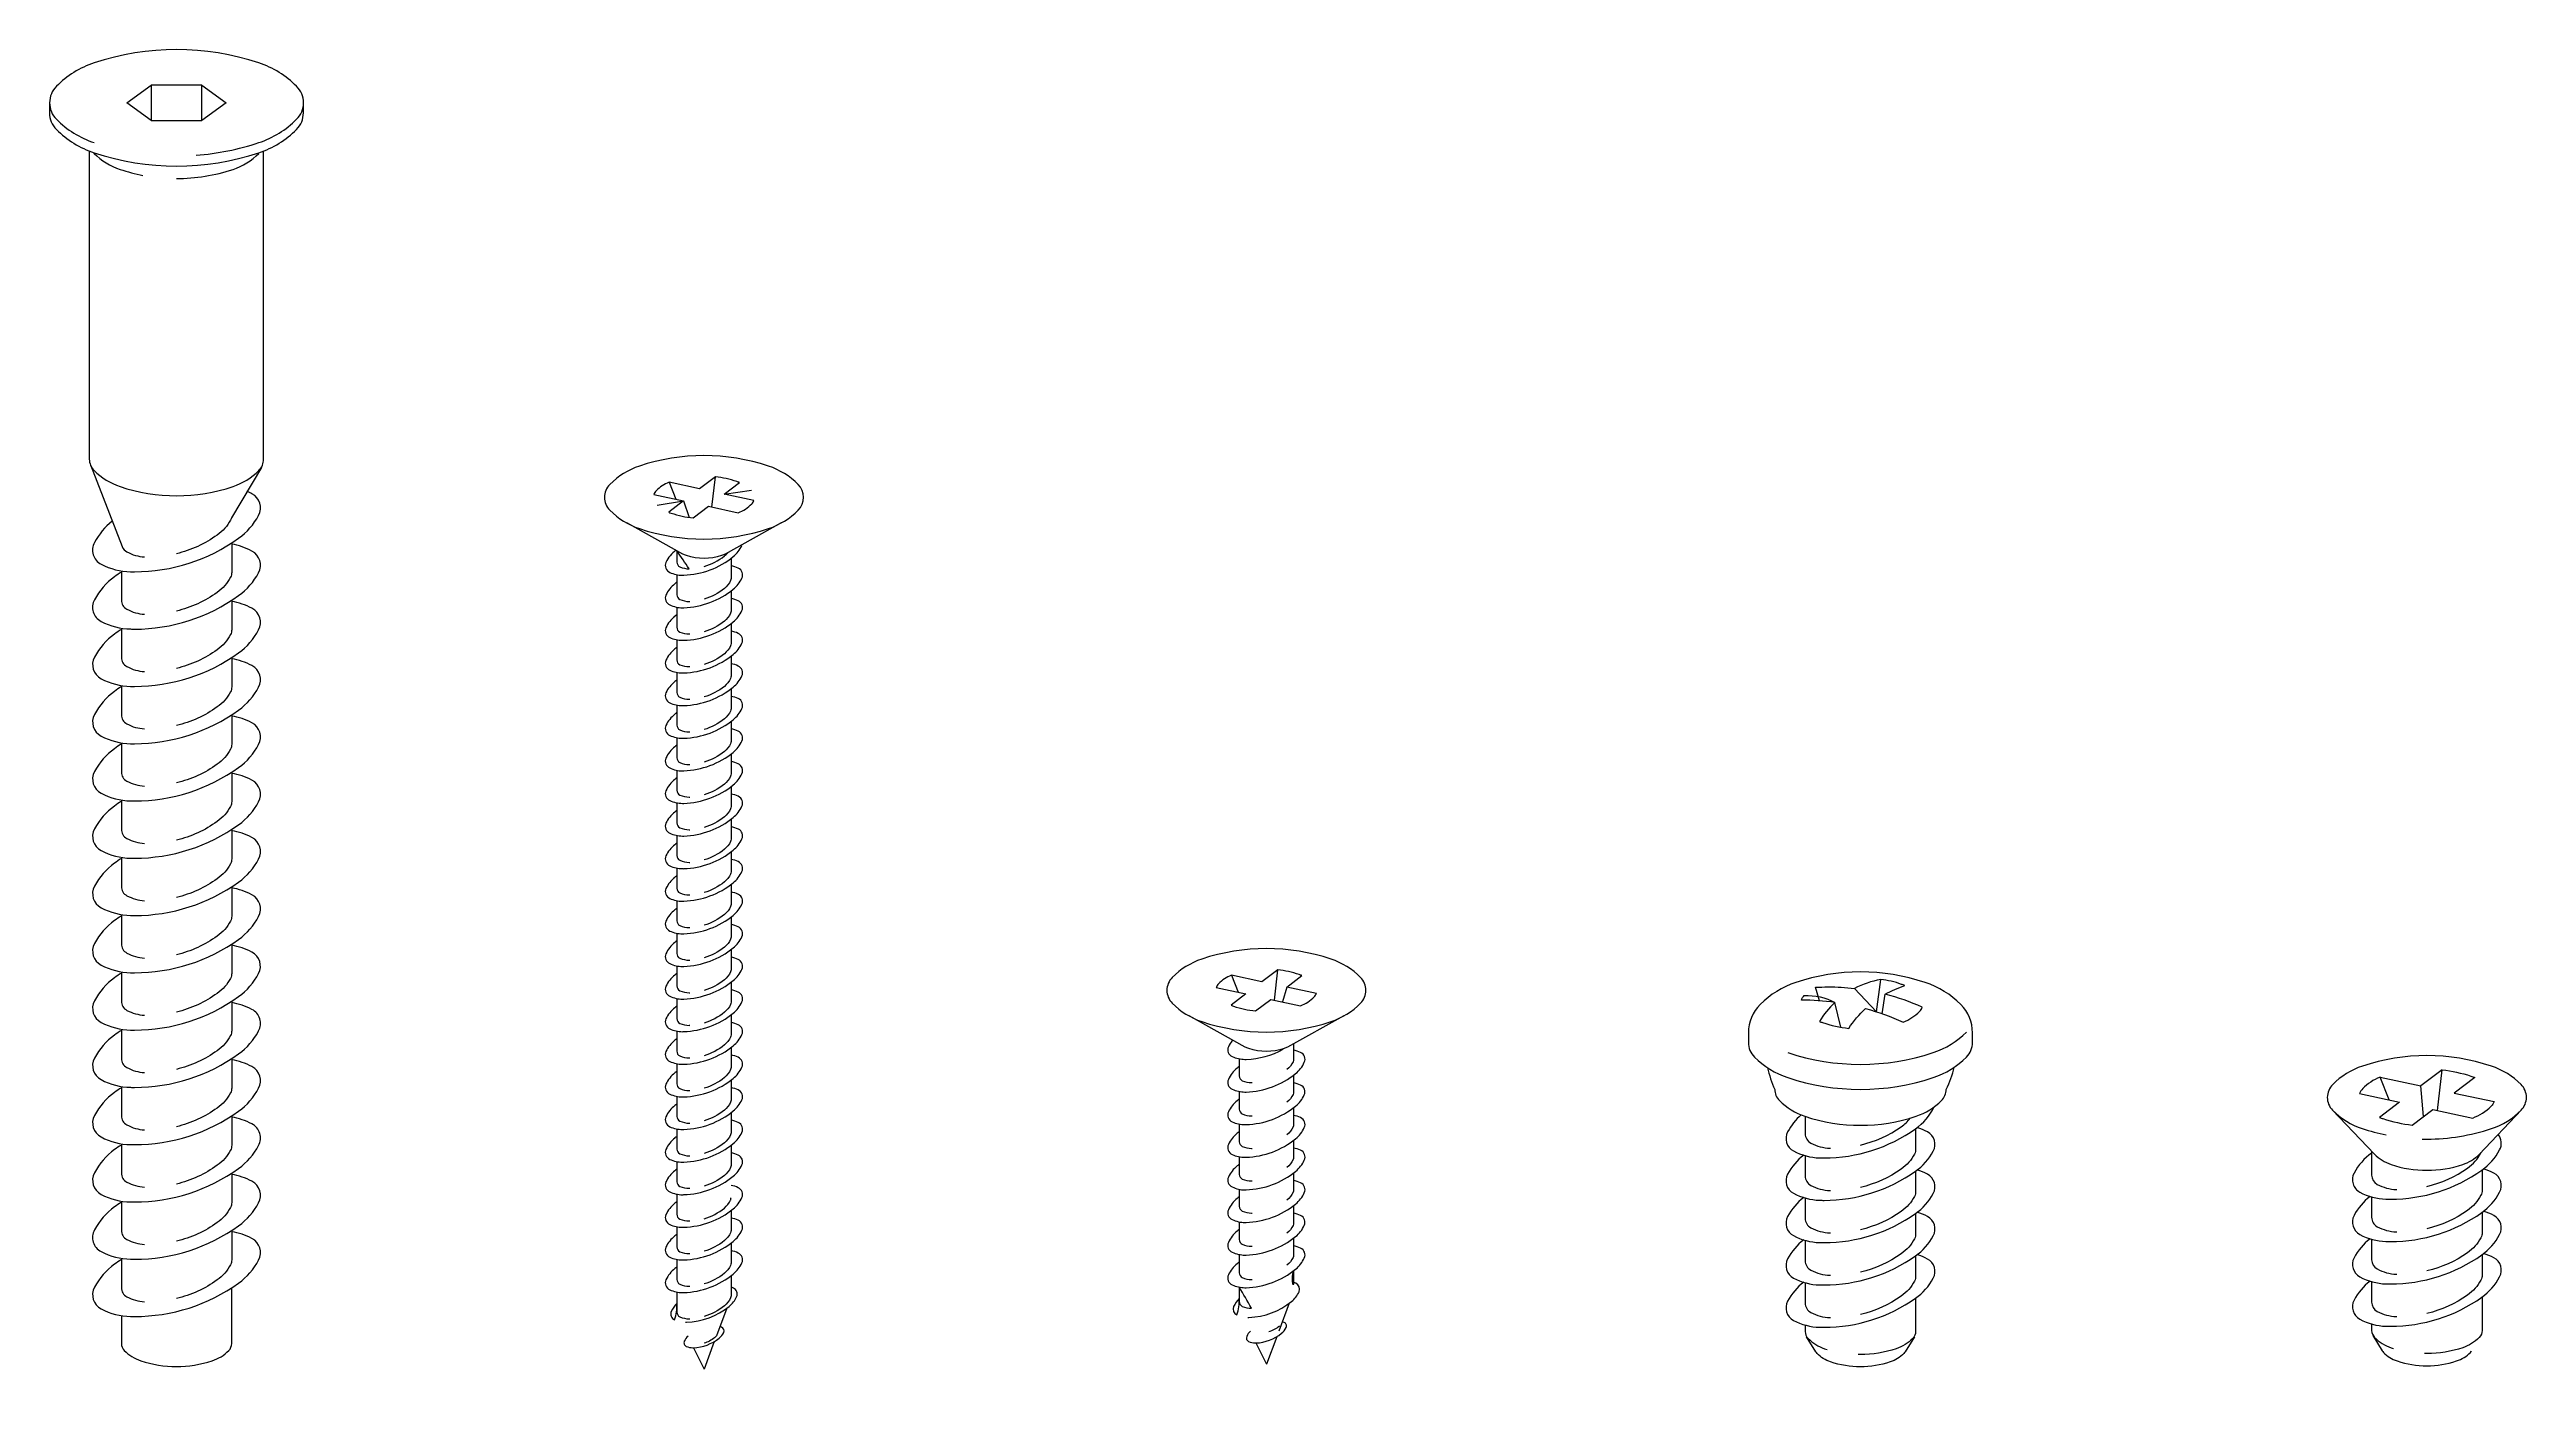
# Model space of a CAD drawing. Header units: metres. Extents: x -30.9 to 24.7, y -10.3 to 6.8.
# Drawn here: x -11.204 to -9.519, y 5.692 to 6.602 of the extents above; entities that cross this region are included whole.
import ezdxf

# ---------------------------------------------------------------- set-up
doc = ezdxf.new("R2010")
doc.units = ezdxf.units.M
doc.header["$MEASUREMENT"] = 0
doc.layers.add('PDF_Working_Num_Penna__7_Num_Penna__7', color=7, linetype='Continuous', lineweight=18)
doc.styles.add('GENERATED_STYLE_1', font='')
doc.styles.get('GENERATED_STYLE_1').set_extended_font_data('Arial')

msp = doc.modelspace()

# ---------------------------------------------------------------- linework, layer by layer
at = {"layer": 'PDF_Working_Num_Penna__7_Num_Penna__7', "color": 7, "linetype": 'Continuous', "lineweight": 18, "flags": 128}
for points in [[(-11.1044, 6.5304, 0.061705), (-11.0617, 6.539, 0.116411), (-11.036, 6.5549, 0.414838), (-11.036, 6.5773, 0.116664), (-11.0617, 6.5932, 0.162303), (-11.1738, 6.5932, 0.11646), (-11.1995, 6.5773, 0.414838), (-11.1995, 6.5549, 0.11646), (-11.1738, 6.539)], [(-11.2042, 6.5661), (-11.2042, 6.5592, 0.198916), (-11.1995, 6.548, 0.116358), (-11.1738, 6.5321, 0.162275), (-11.0617, 6.5321, 0.116309), (-11.036, 6.548, 0.198774), (-11.0314, 6.5592), (-11.0314, 6.5661)], [(-11.1771, 6.5333), (-11.1771, 6.3237, 0.199302), (-11.1739, 6.316, 0.115796), (-11.1562, 6.3051, 0.162126), (-11.0793, 6.3051, 0.116137), (-11.0617, 6.316, 0.199508), (-11.0585, 6.3237), (-11.0585, 6.5333)], [(-11.1739, 6.5317, 0.115796), (-11.1562, 6.5208, 0.032955), (-11.1406, 6.5167)], [(-11.1178, 6.5146, 0.08053), (-11.0793, 6.5208, 0.115936), (-11.0617, 6.5317)], [(-11.1763, 6.3198), (-11.1548, 6.2643, 0.180715), (-11.1515, 6.2606, 0.10705), (-11.1395, 6.2572)], [(-11.06, 6.3181), (-11.0804, 6.2839, -0.058194), (-11.081, 6.2823, -0.116353), (-11.09, 6.2721, -0.096213), (-11.1178, 6.2594)], [(-10.7826, 6.308, 0.101711), (-10.7914, 6.3022, 0.121535), (-10.7929, 6.2996), (-10.7727, 6.2953), (-10.7689, 6.2841)], [(-10.745, 6.2999), (-10.7346, 6.3078, 0.020578), (-10.7365, 6.3085, 0.053815), (-10.7511, 6.3117), (-10.7619, 6.3036), (-10.7826, 6.308), (-10.778, 6.2964)], [(-11.1615, 6.2815, 0.10629), (-11.1736, 6.267, 0.414579), (-11.1691, 6.2523, 0.115953), (-11.149, 6.2471, 0.005101), (-11.1464, 6.2471, 0.15665), (-11.0755, 6.2699, 0.11614), (-11.0619, 6.2855, 0.41394), (-11.0664, 6.3002, 0.019), (-11.0698, 6.3018)], [(-10.7906, 6.2925), (-10.7727, 6.2953), (-10.7828, 6.2876, 0.015921), (-10.7811, 6.287, 0.054377), (-10.7662, 6.2837), (-10.7558, 6.2917), (-10.7356, 6.2873, 0.106952), (-10.7263, 6.2933, 0.109759), (-10.7248, 6.2956), (-10.745, 6.2999), (-10.7266, 6.3026)], [(-10.7062, 6.2803), (-10.7445, 6.2591, -0.046032), (-10.7468, 6.2581, -0.163314), (-10.7708, 6.2581, -0.045439), (-10.7732, 6.2591), (-10.8114, 6.2803)], [(-11.1553, 6.2469, 0.012234), (-11.16, 6.2437, 0.116306), (-11.1736, 6.2281, 0.414261), (-11.1691, 6.2134, 0.115953), (-11.149, 6.2082, 0.006794), (-11.1464, 6.2081, 0.15665), (-11.0755, 6.2309, 0.11614), (-11.0619, 6.2465, 0.414173), (-11.0664, 6.2612, 0.081297), (-11.0802, 6.2659)], [(-11.0802, 6.2667), (-11.0802, 6.2467, -0.120887), (-11.081, 6.2434, -0.115959), (-11.09, 6.2331, -0.096213), (-11.1178, 6.2204)], [(-10.7779, 6.2617, 0.128682), (-10.7847, 6.2535, 0.415721), (-10.7821, 6.2467, 0.107886), (-10.7734, 6.2448, 0.012192), (-10.7726, 6.2448, 0.162358), (-10.7389, 6.2574, 0.117294), (-10.733, 6.265)], [(-10.7588, 6.2507, 0.099141), (-10.7449, 6.2579, 0.052989), (-10.7427, 6.2601)], [(-10.7404, 6.2563), (-10.7404, 6.2426, -0.107718), (-10.7407, 6.2411, -0.11619), (-10.7449, 6.2358, -0.099124), (-10.7588, 6.2285)], [(-11.1553, 6.2477), (-11.1553, 6.2279, 0.278909), (-11.1515, 6.2216, 0.107397), (-11.1395, 6.2182)], [(-10.7773, 6.2401, -0.001937), (-10.7787, 6.2389, 0.116349), (-10.7847, 6.2313, 0.416006), (-10.7821, 6.2246, 0.107398), (-10.7734, 6.2226)], [(-10.7773, 6.2452), (-10.7773, 6.2315, 0.292758), (-10.7752, 6.2283, 0.107294), (-10.769, 6.2269)], [(-10.7726, 6.2227, 0.162232), (-10.7389, 6.2352, 0.116555), (-10.733, 6.2428, 0.412935), (-10.7355, 6.2496, 0.063775), (-10.7404, 6.2511)], [(-11.1553, 6.2079, 0.010944), (-11.16, 6.2047, 0.116306), (-11.1736, 6.1891, 0.414143), (-11.1691, 6.1744, 0.11618), (-11.149, 6.1692, 0.003401), (-11.1464, 6.1692, 0.156601), (-11.0755, 6.1919, 0.116257), (-11.0619, 6.2076, 0.414166), (-11.0664, 6.2223, 0.081297), (-11.0802, 6.2269)], [(-11.0802, 6.2277), (-11.0802, 6.2077, -0.1212), (-11.081, 6.2044, -0.116392), (-11.09, 6.1941, -0.096605), (-11.1178, 6.1814)], [(-10.7787, 6.2168, 0.116575), (-10.7847, 6.2091, 0.416329), (-10.7821, 6.2024, 0.107855), (-10.7734, 6.2005, 0.012192), (-10.7726, 6.2005, 0.162106), (-10.7389, 6.213, 0.117578), (-10.733, 6.2207, 0.41357), (-10.7355, 6.2274, 0.061245), (-10.7404, 6.229)], [(-10.7773, 6.223), (-10.7773, 6.2094, 0.293767), (-10.7752, 6.2061, 0.108664), (-10.769, 6.2048, 0.008925), (-10.7685, 6.2048)], [(-10.7404, 6.2341), (-10.7404, 6.2204, -0.104673), (-10.7407, 6.2189, -0.115945), (-10.7449, 6.2136, -0.098585), (-10.7588, 6.2063)], [(-11.1553, 6.2088), (-11.1553, 6.1889, 0.278161), (-11.1515, 6.1826, 0.10565), (-11.1395, 6.1792)], [(-10.7726, 6.1783, 0.162349), (-10.7389, 6.1909, 0.116726), (-10.733, 6.1985, 0.414377), (-10.7355, 6.2052, 0.062057), (-10.7404, 6.2068)], [(-10.7404, 6.2119), (-10.7404, 6.1983, -0.109179), (-10.7407, 6.1968, -0.11611), (-10.7449, 6.1914, -0.099394), (-10.7588, 6.1841)], [(-11.1553, 6.169, 0.013548), (-11.16, 6.1658, 0.116448), (-11.1736, 6.1501, 0.414006), (-11.1691, 6.1354, 0.116188), (-11.149, 6.1302, 0.00509), (-11.1464, 6.1302, 0.156494), (-11.0755, 6.153, 0.115831), (-11.0619, 6.1686, 0.414021), (-11.0664, 6.1833, 0.08042), (-11.0802, 6.1879)], [(-11.0802, 6.1887), (-11.0802, 6.1688, -0.1212), (-11.081, 6.1654, -0.116353), (-11.09, 6.1552, -0.096346), (-11.1178, 6.1425)], [(-10.7773, 6.1957, 0.00581), (-10.7787, 6.1946, 0.116973), (-10.7847, 6.1869, 0.416006), (-10.7821, 6.1802, 0.108343), (-10.7734, 6.1783)], [(-10.7773, 6.2008), (-10.7773, 6.1872, 0.294644), (-10.7752, 6.1839, 0.107947), (-10.769, 6.1826)], [(-10.7404, 6.1897), (-10.7404, 6.1761, -0.108344), (-10.7407, 6.1746, -0.116514), (-10.7449, 6.1692, -0.099629), (-10.7588, 6.162)], [(-11.1553, 6.1698), (-11.1553, 6.15, 0.277776), (-11.1515, 6.1436, 0.10601), (-11.1395, 6.1403)], [(-10.7773, 6.1735, 0.003873), (-10.7787, 6.1724, 0.116405), (-10.7847, 6.1648, 0.416051), (-10.7821, 6.158, 0.107398), (-10.7734, 6.1561)], [(-10.7773, 6.1787), (-10.7773, 6.165, 0.293386), (-10.7752, 6.1618, 0.10799), (-10.769, 6.1604), (-10.7685, 6.1604)], [(-10.7726, 6.1561, 0.162106), (-10.7389, 6.1687, 0.11701), (-10.733, 6.1763, 0.412197), (-10.7355, 6.183, 0.061336), (-10.7404, 6.1846)], [(-10.7773, 6.1565), (-10.7773, 6.1428, 0.293386), (-10.7752, 6.1396, 0.108011), (-10.769, 6.1382)], [(-10.7726, 6.1339, 0.162475), (-10.7389, 6.1465, 0.117351), (-10.733, 6.1541, 0.413533), (-10.7355, 6.1609, 0.06041), (-10.7404, 6.1624)], [(-10.7404, 6.1676), (-10.7404, 6.1539, -0.109179), (-10.7407, 6.1524, -0.11611), (-10.7449, 6.1471, -0.09909), (-10.7588, 6.1398)], [(-11.1553, 6.13, 0.011584), (-11.16, 6.1268, 0.116332), (-11.1736, 6.1112, 0.413738), (-11.1691, 6.0965, 0.116188), (-11.149, 6.0913, 0.003397), (-11.1464, 6.0913, 0.156654), (-11.0755, 6.114, 0.116308), (-11.0619, 6.1296, 0.413929), (-11.0664, 6.1444, 0.081005), (-11.0802, 6.149)], [(-11.0802, 6.1498), (-11.0802, 6.1298, -0.121308), (-11.081, 6.1265, -0.116608), (-11.09, 6.1162, -0.096338), (-11.1178, 6.1035)], [(-10.7773, 6.1514, 0.001937), (-10.7787, 6.1502, 0.116689), (-10.7847, 6.1426, 0.415165), (-10.7821, 6.1358, 0.107855), (-10.7734, 6.1339)], [(-10.7726, 6.1118, 0.162339), (-10.7389, 6.1243, 0.11701), (-10.733, 6.132, 0.414584), (-10.7355, 6.1387, 0.06208), (-10.7404, 6.1403)], [(-10.7404, 6.1454), (-10.7404, 6.1317, -0.109179), (-10.7407, 6.1302, -0.117809), (-10.7449, 6.1249, -0.1001), (-10.7588, 6.1176)], [(-11.1553, 6.1308), (-11.1553, 6.111, 0.277969), (-11.1515, 6.1047, 0.10705), (-11.1395, 6.1013)], [(-10.7773, 6.1292, 0.011621), (-10.7787, 6.1281, 0.117257), (-10.7847, 6.1204, 0.415062), (-10.7821, 6.1137, 0.107855), (-10.7734, 6.1117)], [(-10.7773, 6.1343), (-10.7773, 6.1206, 0.294397), (-10.7752, 6.1174, 0.108598), (-10.769, 6.116)], [(-10.7404, 6.1232), (-10.7404, 6.1096, -0.107718), (-10.7407, 6.1081, -0.117081), (-10.7449, 6.1027, -0.099629), (-10.7588, 6.0954)], [(-11.1553, 6.0911, 0.012234), (-11.16, 6.0878, 0.116332), (-11.1736, 6.0722, 0.413936), (-11.1691, 6.0575, 0.116816), (-11.149, 6.0523, 0.005097), (-11.1464, 6.0523, 0.156654), (-11.0755, 6.0751, 0.116023), (-11.0619, 6.0907, 0.41367), (-11.0664, 6.1054, 0.080723), (-11.0802, 6.11)], [(-11.0802, 6.1108), (-11.0802, 6.0908, -0.120574), (-11.081, 6.0875, -0.116175), (-11.09, 6.0773, -0.096338), (-11.1178, 6.0645)], [(-10.7773, 6.107, 0.003889), (-10.7787, 6.1059, 0.11561), (-10.7847, 6.0982, 0.414484), (-10.7821, 6.0915, 0.10787), (-10.7734, 6.0896, 0.006096), (-10.7726, 6.0896, 0.162339), (-10.7389, 6.1021, 0.117408), (-10.733, 6.1098, 0.413209), (-10.7355, 6.1165, 0.059575), (-10.7404, 6.1181)], [(-10.7773, 6.1121), (-10.7773, 6.0985, 0.293006), (-10.7752, 6.0952, 0.10799), (-10.769, 6.0939), (-10.7685, 6.0939)], [(-11.1553, 6.0919), (-11.1553, 6.0721, 0.278909), (-11.1515, 6.0657, 0.105996), (-11.1395, 6.0624)], [(-10.7773, 6.0848, 0.007747), (-10.7787, 6.0837, 0.116746), (-10.7847, 6.0761, 0.414334), (-10.7821, 6.0693, 0.106939), (-10.7734, 6.0674, 0.012192), (-10.7726, 6.0674, 0.162708), (-10.7389, 6.08, 0.117124), (-10.733, 6.0876, 0.413519), (-10.7355, 6.0944, 0.06041), (-10.7404, 6.0959)], [(-10.7773, 6.09), (-10.7773, 6.0763, 0.290877), (-10.7752, 6.073, 0.107294), (-10.769, 6.0717)], [(-10.7404, 6.101), (-10.7404, 6.0874, -0.108759), (-10.7407, 6.0859, -0.117081), (-10.7449, 6.0805, -0.099882), (-10.7588, 6.0733)], [(-11.1553, 6.0521, 0.012883), (-11.16, 6.0489, 0.116616), (-11.1736, 6.0333, 0.413921), (-11.1691, 6.0186, 0.116607), (-11.149, 6.0134, 0.00679), (-11.1464, 6.0133, 0.156654), (-11.0755, 6.0361, 0.116282), (-11.0619, 6.0517, 0.414131), (-11.0664, 6.0664, 0.081015), (-11.0802, 6.071)], [(-11.0802, 6.0718), (-11.0802, 6.0519, -0.120574), (-11.081, 6.0485, -0.115921), (-11.09, 6.0383, -0.096613), (-11.1178, 6.0256)], [(-10.7773, 6.0626, 0.009684), (-10.7787, 6.0615, 0.116803), (-10.7847, 6.0539, 0.415066), (-10.7821, 6.0471, 0.107398), (-10.7734, 6.0452, 0.012192), (-10.7726, 6.0452, 0.162349), (-10.7389, 6.0578, 0.117294), (-10.733, 6.0654, 0.413909), (-10.7354, 6.0721, 0.061223), (-10.7404, 6.0737)], [(-10.7404, 6.0788), (-10.7404, 6.0652, -0.110029), (-10.7407, 6.0637, -0.117), (-10.7449, 6.0584, -0.100405), (-10.7588, 6.0511)], [(-11.1553, 6.0529), (-11.1553, 6.0331, 0.277776), (-11.1515, 6.0268, 0.106023), (-11.1395, 6.0234)], [(-10.7773, 6.0678), (-10.7773, 6.0541, 0.292379), (-10.7752, 6.0509, 0.107294), (-10.769, 6.0495)], [(-10.7726, 6.0231, 0.162367), (-10.7389, 6.0356, 0.116442), (-10.733, 6.0433, 0.414015), (-10.7355, 6.05, 0.061245), (-10.7404, 6.0515)], [(-10.7404, 6.0567), (-10.7404, 6.043, -0.107718), (-10.7407, 6.0415, -0.11611), (-10.7449, 6.0362, -0.099411), (-10.7588, 6.0289)], [(-10.7773, 6.0405, 0.00581), (-10.7787, 6.0393, 0.116178), (-10.7847, 6.0317, 0.415641), (-10.7821, 6.025, 0.106894), (-10.7734, 6.023)], [(-10.7773, 6.0456), (-10.7773, 6.0319, 0.293518), (-10.7752, 6.0287, 0.107273), (-10.769, 6.0273), (-10.7685, 6.0273)], [(-10.7404, 6.0345), (-10.7404, 6.0208, -0.108139), (-10.7407, 6.0194, -0.117568), (-10.7449, 6.014, -0.1001), (-10.7588, 6.0067)], [(-11.1553, 6.0131, 0.010939), (-11.16, 6.0099, 0.116164), (-11.1736, 5.9943, 0.413548), (-11.1691, 5.9796, 0.116196), (-11.149, 5.9744, 0.005101), (-11.1464, 5.9744, 0.156704), (-11.0755, 5.9971, 0.116475), (-11.0619, 6.0127, 0.413889), (-11.0664, 6.0275, 0.081015), (-11.0802, 6.0321)], [(-11.0802, 6.0329), (-11.0802, 6.0129, -0.121621), (-11.081, 6.0096, -0.116099), (-11.09, 5.9993, -0.096228), (-11.1178, 5.9866)], [(-10.7773, 6.0183, 0.007841), (-10.7787, 6.0172, 0.116632), (-10.7847, 6.0095, 0.415936), (-10.7821, 6.0028, 0.10787), (-10.7734, 6.0009, 0.012192), (-10.7726, 6.0009, 0.162484), (-10.7389, 6.0134, 0.116613), (-10.733, 6.0211, 0.415209), (-10.7354, 6.0277, 0.062057), (-10.7404, 6.0294)], [(-10.7773, 6.0234), (-10.7773, 6.0098, 0.292626), (-10.7752, 6.0065, 0.107969), (-10.769, 6.0052), (-10.7685, 6.0052)], [(-11.1553, 6.0139), (-11.1553, 5.9941, 0.278909), (-11.1515, 5.9878, 0.106689), (-11.1395, 5.9844)], [(-10.7773, 6.0012), (-10.7773, 5.9876, 0.295659), (-10.7752, 5.9843, 0.107294), (-10.769, 5.983), (-10.7685, 5.983)], [(-10.7726, 5.9787, 0.162251), (-10.7389, 5.9913, 0.116442), (-10.733, 5.9989, 0.412807), (-10.7355, 6.0056, 0.060388), (-10.7404, 6.0072)], [(-10.7404, 6.0123), (-10.7404, 5.9987, -0.108972), (-10.7407, 5.9972, -0.117404), (-10.7449, 5.9918, -0.099865), (-10.7588, 5.9846)], [(-11.1553, 5.9742, 0.010293), (-11.16, 5.971, 0.115997), (-11.1736, 5.9553, 0.413324), (-11.1691, 5.9406, 0.116196), (-11.149, 5.9354, 0.005101), (-11.1464, 5.9354, 0.1567), (-11.0755, 5.9582, 0.116643), (-11.0619, 5.9738, 0.414111), (-11.0665, 5.9885, 0.0816), (-11.0802, 5.9931)], [(-11.0802, 5.9939), (-11.0802, 5.974, -0.121308), (-11.081, 5.9706, -0.116137), (-11.09, 5.9604, -0.096213), (-11.1178, 5.9476)], [(-10.7773, 5.9961, 0.005834), (-10.7787, 5.995, 0.116746), (-10.7847, 5.9873, 0.414889), (-10.7821, 5.9806, 0.107382), (-10.7734, 5.9787)], [(-10.7726, 5.9565, 0.162358), (-10.7389, 5.9691, 0.116896), (-10.733, 5.9767, 0.414204), (-10.7355, 5.9834, 0.06208), (-10.7404, 5.985)], [(-10.7404, 5.9901), (-10.7404, 5.9765, -0.106689), (-10.7407, 5.975, -0.115302), (-10.7449, 5.9696, -0.099176), (-10.7588, 5.9624)], [(-11.1553, 5.975), (-11.1553, 5.9552, 0.277655), (-11.1515, 5.9488, 0.106703), (-11.1395, 5.9455)], [(-10.7773, 5.9739, 0.005857), (-10.7787, 5.9728, 0.116689), (-10.7847, 5.9652, 0.414097), (-10.7821, 5.9584, 0.107367), (-10.7734, 5.9565)], [(-10.7773, 5.9791), (-10.7773, 5.9654, 0.295904), (-10.7752, 5.9622, 0.107969), (-10.769, 5.9608, 0.008925), (-10.7685, 5.9608)], [(-10.7404, 5.968), (-10.7404, 5.9543, -0.107501), (-10.7407, 5.9528, -0.116595), (-10.7449, 5.9475, -0.099612), (-10.7588, 5.9402)], [(-10.3999, 5.9727, 0.10162), (-10.4087, 5.9669, 0.120974), (-10.4102, 5.9643), (-10.39, 5.96), (-10.4001, 5.9523, 0.0198), (-10.3984, 5.9517, 0.054306), (-10.3835, 5.9484), (-10.3731, 5.9563), (-10.3529, 5.952, 0.106795), (-10.3436, 5.958, 0.107878), (-10.3421, 5.9603), (-10.3623, 5.9646), (-10.3652, 5.9546)], [(-10.3623, 5.9646), (-10.3519, 5.9725, 0.020494), (-10.3538, 5.9732, 0.053845), (-10.3684, 5.9764), (-10.3792, 5.9683), (-10.3999, 5.9727), (-10.3953, 5.9611)], [(-9.957, 5.9465), (-9.955, 5.9598, -0.049967), (-9.9417, 5.9657, 0.020017), (-9.944, 5.9665, 0.065942), (-9.9581, 5.9698)], [(-11.1553, 5.9352, 0.012897), (-11.16, 5.932, 0.116139), (-11.1736, 5.9164, 0.413552), (-11.1691, 5.9017, 0.116624), (-11.149, 5.8965, 0.005097), (-11.1464, 5.8964, 0.156822), (-11.0755, 5.9192, 0.116333), (-11.0619, 5.9348, 0.414381), (-11.0664, 5.9495, 0.081005), (-11.0802, 5.9541)], [(-11.0802, 5.955), (-11.0802, 5.935, -0.120574), (-11.081, 5.9317, -0.115882), (-11.09, 5.9214, -0.096338), (-11.1178, 5.9087)], [(-10.7773, 5.9517, 0.005881), (-10.7787, 5.9506, 0.116349), (-10.7847, 5.943, 0.41678), (-10.7821, 5.9363, 0.108343), (-10.7734, 5.9343)], [(-10.7773, 5.9569), (-10.7773, 5.9432, 0.294015), (-10.7752, 5.94, 0.107969), (-10.769, 5.9386)], [(-10.7726, 5.9344, 0.162134), (-10.7389, 5.9469, 0.117123), (-10.733, 5.9546, 0.415268), (-10.7355, 5.9612, 0.062033), (-10.7404, 5.9628)], [(-9.9997, 5.9553), (-10.0024, 5.9645, -0.014204), (-9.9939, 5.9648, -0.028864), (-9.9759, 5.9637)], [(-9.9853, 5.9374), (-9.9892, 5.9542, 0.067671), (-9.9998, 5.9413, 0.019059), (-9.9977, 5.9405, 0.054083), (-9.9798, 5.9366, -0.06111), (-9.9684, 5.95, -0.040069), (-9.9428, 5.9409, 0.106514), (-9.9316, 5.9481, 0.106742), (-9.9298, 5.9509, 0.043253), (-9.955, 5.9598)], [(-11.1553, 5.936), (-11.1553, 5.9162, 0.277897), (-11.1515, 5.9099, 0.10673), (-11.1395, 5.9065)], [(-10.7787, 5.9285, 0.116405), (-10.7847, 5.9208, 0.414912), (-10.7821, 5.9141, 0.107382), (-10.7734, 5.9122, 0.012192), (-10.7726, 5.9122, 0.162124), (-10.7389, 5.9247, 0.11718), (-10.733, 5.9324, 0.413412), (-10.7355, 5.939, 0.06041), (-10.7404, 5.9407)], [(-10.7773, 5.9347), (-10.7773, 5.9211, 0.295273), (-10.7752, 5.9178, 0.107252), (-10.769, 5.9165)], [(-10.7404, 5.9458), (-10.7404, 5.9321, -0.108972), (-10.7407, 5.9307, -0.117322), (-10.7449, 5.9253, -0.099377), (-10.7588, 5.918)], [(-10.3235, 5.945), (-10.3618, 5.9238, -0.046009), (-10.3641, 5.9228, -0.162054), (-10.3881, 5.9228, -0.049097), (-10.3905, 5.9238), (-10.4287, 5.945)], [(-10.0213, 5.9201, 0.162127), (-9.9224, 5.9201, 0.116683), (-9.8997, 5.9341)], [(-10.7787, 5.9063, 0.116859), (-10.7847, 5.8986, 0.415567), (-10.7821, 5.8919, 0.10787), (-10.7734, 5.89, 0.006097), (-10.7726, 5.89, 0.162124), (-10.7389, 5.9025, 0.11633), (-10.733, 5.9102, 0.414124), (-10.7355, 5.9169, 0.059575), (-10.7404, 5.9185)], [(-10.7404, 5.9236), (-10.7404, 5.91, -0.108761), (-10.7407, 5.9085, -0.116918), (-10.7449, 5.9031, -0.0999), (-10.7588, 5.8958)], [(-10.3994, 5.9283, 0.058666), (-10.402, 5.9241, 0.41394), (-10.3994, 5.9174, 0.107343), (-10.3907, 5.9155, 0.012192), (-10.3899, 5.9155, 0.116964), (-10.3646, 5.9224)], [(-10.3946, 5.9107, 0.006931), (-10.396, 5.9096, 0.11768), (-10.402, 5.9019, 0.414238), (-10.3994, 5.8952, 0.107313), (-10.3907, 5.8933, -0.00005), (-10.3899, 5.8933, 0.162197), (-10.3562, 5.9058, 0.116771), (-10.3503, 5.9135, 0.414731), (-10.3528, 5.9202, 0.061623), (-10.3577, 5.9218)], [(-10.3577, 5.9259), (-10.3577, 5.9154, -0.105677), (-10.358, 5.9139, -0.116532), (-10.3622, 5.9085)], [(-9.5897, 5.8613, 0.004121), (-9.5864, 5.8613, 0.080353), (-9.5425, 5.8684, 0.116402), (-9.5223, 5.8809, 0.414395), (-9.5223, 5.8984, 0.115981), (-9.5425, 5.9109, 0.162347), (-9.6303, 5.9109, 0.11608), (-9.6505, 5.8984, 0.414395), (-9.6506, 5.8809, 0.116303), (-9.6304, 5.8684, 0.030283), (-9.6141, 5.8641)], [(-11.1553, 5.8962, 0.013556), (-11.16, 5.893, 0.116306), (-11.1736, 5.8774, 0.413697), (-11.1691, 5.8627, 0.11618), (-11.149, 5.8575, 0.003401), (-11.1464, 5.8575, 0.156761), (-11.0755, 5.8802, 0.116475), (-11.0619, 5.8959, 0.414155), (-11.0664, 5.9106, 0.080994), (-11.0802, 5.9152)], [(-11.0802, 5.916), (-11.0802, 5.896, -0.120371), (-11.081, 5.8927, -0.116137), (-11.09, 5.8824, -0.096087), (-11.1178, 5.8697)], [(-10.7773, 5.9125), (-10.7773, 5.8989, 0.294015), (-10.7752, 5.8956, 0.108686), (-10.769, 5.8943), (-10.7685, 5.8943)], [(-10.7404, 5.9014), (-10.7404, 5.8878, -0.109179), (-10.7407, 5.8863, -0.116595), (-10.7449, 5.8809, -0.099377), (-10.7588, 5.8737)], [(-10.3946, 5.8885, 0.006919), (-10.396, 5.8874, 0.117224), (-10.402, 5.8798, 0.413984), (-10.3994, 5.873, 0.1078), (-10.3907, 5.8711, -0.00005), (-10.3899, 5.8711, 0.16209), (-10.3562, 5.8837, 0.116543), (-10.3503, 5.8913, 0.414238), (-10.3528, 5.898, 0.061579), (-10.3577, 5.8996)], [(-10.3946, 5.9158), (-10.3946, 5.9043, 0.295275), (-10.3925, 5.901, 0.107717), (-10.3863, 5.8997, 0.008927), (-10.3858, 5.8997)], [(-10.3577, 5.9047), (-10.3577, 5.8932, -0.106715), (-10.358, 5.8917, -0.115318), (-10.3622, 5.8863)], [(-10.0351, 5.9098, 0.04457), (-10.0302, 5.8951, 0.199302), (-10.027, 5.8875, 0.116482), (-10.0097, 5.8768, 0.162185), (-9.934, 5.8768, 0.116224), (-9.9167, 5.8875, 0.199037), (-9.9135, 5.8951, 0.058631), (-9.908, 5.9102)], [(-9.6122, 5.8879), (-9.6183, 5.9034, 0.102166), (-9.6301, 5.8956, 0.120365), (-9.6322, 5.8922), (-9.6051, 5.8863), (-9.6186, 5.876, 0.015388), (-9.6164, 5.8752, 0.054124), (-9.5964, 5.8708), (-9.5824, 5.8815), (-9.5552, 5.8756, 0.107078), (-9.5427, 5.8837)], [(-9.5792, 5.8808), (-9.5761, 5.9084, -0.053352), (-9.5565, 5.9041, -0.019577), (-9.5539, 5.9032), (-9.5678, 5.8926), (-9.5407, 5.8868, -0.11133), (-9.5427, 5.8837)], [(-11.1553, 5.897), (-11.1553, 5.8772, 0.278017), (-11.1515, 5.8709, 0.106037), (-11.1395, 5.8675)], [(-10.7787, 5.8841, 0.116349), (-10.7847, 5.8765, 0.415768), (-10.7821, 5.8697, 0.107886), (-10.7734, 5.8678, 0.012192), (-10.7726, 5.8678, 0.162358), (-10.7389, 5.8804, 0.117578), (-10.733, 5.888, 0.414978), (-10.7355, 5.8947, 0.062033), (-10.7404, 5.8963)], [(-10.7773, 5.8903), (-10.7773, 5.8767, 0.293386), (-10.7752, 5.8735, 0.10799), (-10.769, 5.8721)], [(-10.3946, 5.8936), (-10.3946, 5.8817, 0.294261), (-10.3925, 5.8784, 0.108412), (-10.3863, 5.8771), (-10.3858, 5.8771)], [(-10.3577, 5.8825), (-10.3577, 5.871, -0.105273), (-10.358, 5.8695, -0.115881), (-10.3622, 5.8642)], [(-10.0122, 5.8777, 0.092322), (-10.0214, 5.8663, 0.413842), (-10.0175, 5.8532, 0.116402), (-9.9997, 5.8485, 0.007224), (-9.9966, 5.8485, 0.15488), (-9.9345, 5.8682, 0.124799), (-9.9217, 5.8832)], [(-11.1553, 5.8572, 0.012911), (-11.16, 5.8541, 0.116281), (-11.1736, 5.8384, 0.41419), (-11.1691, 5.8237, 0.116598), (-11.149, 5.8185, 0.005094), (-11.1464, 5.8185, 0.156658), (-11.0755, 5.8413, 0.116734), (-11.0619, 5.8569, 0.414425), (-11.0664, 5.8716, 0.081568), (-11.0802, 5.8762)], [(-11.0802, 5.877), (-11.0802, 5.8571, -0.121514), (-11.081, 5.8537, -0.115921), (-11.09, 5.8435, -0.096487), (-11.1178, 5.8307)], [(-10.7773, 5.8682), (-10.7773, 5.8545, 0.293386), (-10.7752, 5.8513, 0.107252), (-10.769, 5.8499)], [(-10.7726, 5.8456, 0.162232), (-10.7389, 5.8582, 0.116498), (-10.733, 5.8658, 0.412728), (-10.7355, 5.8726, 0.062939), (-10.7404, 5.8741)], [(-10.7404, 5.8793), (-10.7404, 5.8656, -0.107931), (-10.7407, 5.8641, -0.11619), (-10.7449, 5.8587, -0.099124), (-10.7588, 5.8515)], [(-10.3946, 5.8663, 0.012753), (-10.396, 5.8652, 0.117054), (-10.402, 5.8576, 0.413725), (-10.3994, 5.8508, 0.1078), (-10.3907, 5.8489, 0.006045), (-10.3899, 5.8489, 0.162333), (-10.3562, 5.8615, 0.116714), (-10.3503, 5.8691, 0.414001), (-10.3528, 5.8759, 0.060743), (-10.3577, 5.8774)], [(-10.3946, 5.8715), (-10.3946, 5.8595, 0.294016), (-10.3925, 5.8563, 0.107739), (-10.3863, 5.8549, 0.008927), (-10.3858, 5.8549)], [(-10.0105, 5.8503, 0.106844), (-10.0214, 5.8375, 0.413613), (-10.0175, 5.8244, 0.116166), (-9.9997, 5.8197, 0.005779), (-9.9966, 5.8196, 0.154872), (-9.9345, 5.8394, 0.117074), (-9.9223, 5.8531, 0.413865), (-9.9262, 5.8661, 0.048242), (-9.9332, 5.8691)], [(-10.0095, 5.8767), (-10.0095, 5.8649, 0.276122), (-10.0057, 5.8586, 0.116399), (-9.9925, 5.8551)], [(-9.9719, 5.8572, 0.095954), (-9.9441, 5.8697, 0.072023), (-9.938, 5.8755)], [(-9.9343, 5.8683), (-9.9343, 5.8545, -0.123962), (-9.9351, 5.8511, -0.116023), (-9.9441, 5.8409, -0.09582), (-9.9719, 5.8284)], [(-9.6508, 5.8811), (-9.6221, 5.851, 0.117013), (-9.6108, 5.844, 0.162498), (-9.562, 5.844, 0.116543), (-9.5508, 5.8509), (-9.5221, 5.8811)], [(-11.1553, 5.8581), (-11.1553, 5.8383, 0.278909), (-11.1515, 5.8319, 0.107743), (-11.1395, 5.8286)], [(-10.7787, 5.8619, 0.116973), (-10.7847, 5.8543, 0.415466), (-10.7821, 5.8475, 0.107398), (-10.7734, 5.8456)], [(-10.7726, 5.8235, 0.162106), (-10.7389, 5.836, 0.117578), (-10.733, 5.8437, 0.413823), (-10.7355, 5.8503, 0.060433), (-10.7404, 5.852)], [(-10.7404, 5.8571), (-10.7404, 5.8434, -0.10589), (-10.7407, 5.8419, -0.116676), (-10.7449, 5.8366, -0.098602), (-10.7588, 5.8293)], [(-10.3946, 5.8442, 0.004975), (-10.396, 5.843, 0.11643), (-10.402, 5.8354, 0.414511), (-10.3994, 5.8287, 0.107313), (-10.3907, 5.8267, 0.018222), (-10.3899, 5.8268, 0.16208), (-10.3562, 5.8393, 0.117338), (-10.3503, 5.847, 0.414793), (-10.3528, 5.8537, 0.063251), (-10.3577, 5.8552)], [(-10.3946, 5.8493), (-10.3946, 5.8373, 0.294645), (-10.3925, 5.8341, 0.107739), (-10.3863, 5.8328, 0.008927), (-10.3858, 5.8328)], [(-10.3577, 5.8604), (-10.3577, 5.8488, -0.106715), (-10.358, 5.8474, -0.116451), (-10.3622, 5.842)], [(-10.0095, 5.85), (-10.0095, 5.8361, 0.275809), (-10.0057, 5.8298, 0.116399), (-9.9925, 5.8263)], [(-9.624, 5.8518, 0.114969), (-9.636, 5.8382, 0.414509), (-9.632, 5.8252, 0.116465), (-9.6143, 5.8204, 0.004335), (-9.6112, 5.8204, 0.154819), (-9.549, 5.8401, 0.116561), (-9.5369, 5.8539, 0.301079), (-9.5379, 5.8645)], [(-9.624, 5.853), (-9.624, 5.8368, 0.276526), (-9.6203, 5.8305, 0.11575), (-9.6071, 5.827), (-9.6069, 5.827)], [(-9.5864, 5.8291, 0.095678), (-9.5587, 5.8416, 0.117252), (-9.5497, 5.8518, 0.026362), (-9.5494, 5.8524)], [(-11.1553, 5.8183, 0.013532), (-11.16, 5.8151, 0.116616), (-11.1736, 5.7995, 0.414373), (-11.1691, 5.7848, 0.116607), (-11.149, 5.7796, 0.006794), (-11.1464, 5.7795, 0.15665), (-11.0755, 5.8023, 0.116282), (-11.0619, 5.8179, 0.414052), (-11.0664, 5.8326, 0.0816), (-11.0802, 5.8372)], [(-11.0802, 5.8381), (-11.0802, 5.8181, -0.122351), (-11.081, 5.8148, -0.116315), (-11.09, 5.8045, -0.096213), (-11.1178, 5.7918)], [(-10.7773, 5.8409, 0.003889), (-10.7787, 5.8398, 0.116575), (-10.7847, 5.8321, 0.417118), (-10.7821, 5.8254, 0.107855), (-10.7734, 5.8234)], [(-10.7773, 5.846), (-10.7773, 5.8323, 0.293767), (-10.7752, 5.8291, 0.108664), (-10.769, 5.8278, 0.008925), (-10.7685, 5.8278)], [(-10.3946, 5.822, 0.004975), (-10.396, 5.8209, 0.11643), (-10.402, 5.8132, 0.414238), (-10.3994, 5.8065, 0.1078), (-10.3907, 5.8046, 0.012137), (-10.3899, 5.8046, 0.16244), (-10.3562, 5.8171, 0.116771), (-10.3503, 5.8248, 0.413984), (-10.3528, 5.8315, 0.062415), (-10.3577, 5.8331)], [(-10.3577, 5.8382), (-10.3577, 5.8267, -0.104205), (-10.358, 5.8252, -0.116127), (-10.3622, 5.8198)], [(-10.0105, 5.8215, 0.105867), (-10.0214, 5.8087, 0.413966), (-10.0175, 5.7956, 0.116392), (-9.9997, 5.7909, 0.007224), (-9.9966, 5.7909, 0.154754), (-9.9345, 5.8106, 0.116104), (-9.9223, 5.8243, 0.413788), (-9.9263, 5.8374, 0.047101), (-9.9332, 5.8403)], [(-9.9343, 5.8395), (-9.9343, 5.8257, -0.123334), (-9.9351, 5.8223, -0.116279), (-9.9441, 5.8121, -0.09582), (-9.9719, 5.7996)], [(-9.6251, 5.8222, 0.106352), (-9.636, 5.8094, 0.41385), (-9.632, 5.7964, 0.115983), (-9.6143, 5.7916, 0.004334), (-9.6112, 5.7916, 0.154749), (-9.549, 5.8113, 0.116941), (-9.5369, 5.8251, 0.413479), (-9.5409, 5.8382, 0.048935), (-9.5478, 5.841)], [(-9.5488, 5.8403), (-9.5488, 5.8264, -0.124627), (-9.5497, 5.8231, -0.116303), (-9.5587, 5.8128, -0.095812), (-9.5864, 5.8003)], [(-11.1553, 5.8191), (-11.1553, 5.7993, 0.279416), (-11.1515, 5.793, 0.10705), (-11.1395, 5.7896)], [(-10.7773, 5.8187, 0.00781), (-10.7787, 5.8176, 0.116405), (-10.7847, 5.8099, 0.415062), (-10.7821, 5.8032, 0.107855), (-10.7734, 5.8013)], [(-10.7773, 5.8238), (-10.7773, 5.8102, 0.294644), (-10.7752, 5.8069, 0.107969), (-10.769, 5.8056)], [(-10.7726, 5.8013, 0.162232), (-10.7389, 5.8138, 0.116726), (-10.733, 5.8215, 0.41357), (-10.7355, 5.8282, 0.062104), (-10.7404, 5.8298)], [(-10.7588, 5.8071, 0.099865), (-10.7449, 5.8144, 0.117081), (-10.7407, 5.8198)], [(-10.3946, 5.8271), (-10.3946, 5.8156, 0.293633), (-10.3925, 5.8123, 0.107022), (-10.3863, 5.811, 0.009027), (-10.3858, 5.811)], [(-10.3577, 5.816), (-10.3577, 5.8041, -0.105457), (-10.358, 5.8026, -0.116936), (-10.3622, 5.7972)], [(-10.0095, 5.8212), (-10.0095, 5.8073, 0.276002), (-10.0057, 5.801, 0.116055), (-9.9925, 5.7975), (-9.9923, 5.7975)], [(-9.624, 5.8219), (-9.624, 5.8081, 0.276453), (-9.6203, 5.8017, 0.115432), (-9.6071, 5.7982), (-9.6069, 5.7982)], [(-11.1553, 5.7793, 0.014182), (-11.16, 5.7761, 0.1169), (-11.1736, 5.7605, 0.414037), (-11.1691, 5.7458, 0.11618), (-11.149, 5.7406, 0.003397), (-11.1464, 5.7406, 0.156654), (-11.0755, 5.7633, 0.11645), (-11.0619, 5.779, 0.413935), (-11.0664, 5.7937, 0.081903), (-11.0802, 5.7983)], [(-11.0802, 5.7991), (-11.0802, 5.7791, -0.120777), (-11.081, 5.7758, -0.116099), (-11.09, 5.7655, -0.096079), (-11.1178, 5.7528)], [(-10.7773, 5.7965, 0.007747), (-10.7787, 5.7954, 0.116462), (-10.7847, 5.7878, 0.414632), (-10.7821, 5.781, 0.107398), (-10.7734, 5.7791, 0.018273), (-10.7726, 5.7791, 0.162484), (-10.7389, 5.7917, 0.116555), (-10.733, 5.7993, 0.41125), (-10.7355, 5.8061, 0.062173), (-10.7404, 5.8076)], [(-10.7773, 5.8016), (-10.7773, 5.788, 0.292131), (-10.7752, 5.7847, 0.107315), (-10.769, 5.7834)], [(-10.7404, 5.8127), (-10.7404, 5.7991, -0.111503), (-10.7407, 5.7976, -0.116918), (-10.7449, 5.7922, -0.099595), (-10.7588, 5.785)], [(-10.3946, 5.7998, 0.004975), (-10.396, 5.7987, 0.117054), (-10.402, 5.791, 0.414469), (-10.3994, 5.7843, 0.1078), (-10.3907, 5.7824)], [(-10.3946, 5.8049), (-10.3946, 5.793, 0.294261), (-10.3925, 5.7897, 0.107717), (-10.3863, 5.7884)], [(-10.3899, 5.7824, 0.162673), (-10.3562, 5.795, 0.116543), (-10.3503, 5.8026, 0.414238), (-10.3528, 5.8093, 0.061601), (-10.3577, 5.8109)], [(-10.0105, 5.7927, 0.10673), (-10.0214, 5.7799, 0.413971), (-10.0175, 5.7668, 0.116628), (-9.9997, 5.7621, 0.007224), (-9.9966, 5.7621, 0.15488), (-9.9345, 5.7818, 0.116779), (-9.9223, 5.7955, 0.413718), (-9.9262, 5.8086, 0.046023), (-9.9332, 5.8115)], [(-9.9343, 5.8107), (-9.9343, 5.7969, -0.123129), (-9.9351, 5.7935, -0.116279), (-9.9441, 5.7833, -0.096096), (-9.9719, 5.7708)], [(-9.6251, 5.7934, 0.106036), (-9.636, 5.7806, 0.41385), (-9.632, 5.7676, 0.116465), (-9.6143, 5.7628, 0.008668), (-9.6112, 5.7628, 0.154749), (-9.549, 5.7825, 0.116399), (-9.5369, 5.7963, 0.413716), (-9.5408, 5.8093, 0.046766), (-9.5478, 5.8122)], [(-9.5488, 5.8115), (-9.5488, 5.7976, -0.124637), (-9.5497, 5.7942, -0.116123), (-9.5587, 5.784, -0.095962), (-9.5864, 5.7716)], [(-10.7773, 5.7743, 0.001944), (-10.7787, 5.7732, 0.115894), (-10.7847, 5.7656, 0.414791), (-10.7821, 5.7588, 0.107855), (-10.7734, 5.7569, 0.018263), (-10.7726, 5.7569, 0.162942), (-10.7389, 5.7695, 0.117351), (-10.733, 5.7771, 0.413236), (-10.7355, 5.7838, 0.058761), (-10.7404, 5.7854)], [(-10.7404, 5.7905), (-10.7404, 5.7769, -0.107931), (-10.7407, 5.7754, -0.115706), (-10.7449, 5.77, -0.098837), (-10.7588, 5.7628)], [(-10.3946, 5.7776, 0.004975), (-10.396, 5.7765, 0.117281), (-10.402, 5.7689, 0.41452), (-10.3994, 5.7621, 0.107328), (-10.3907, 5.7602, 0.012192), (-10.3899, 5.7602, 0.162333), (-10.3562, 5.7728, 0.116771), (-10.3503, 5.7804, 0.413922), (-10.3528, 5.7871, 0.060764), (-10.3577, 5.7887)], [(-10.3946, 5.7828), (-10.3946, 5.7704, 0.293006), (-10.3925, 5.7671, 0.107022), (-10.3863, 5.7658, 0.009027), (-10.3858, 5.7658)], [(-10.3577, 5.7938), (-10.3577, 5.7823, -0.105457), (-10.358, 5.7808, -0.117341), (-10.3622, 5.7755)], [(-10.0105, 5.7639, 0.106844), (-10.0214, 5.7511, 0.413968), (-10.0175, 5.738, 0.116156), (-9.9997, 5.7333, 0.008669), (-9.9966, 5.7333, 0.15488), (-9.9345, 5.753, 0.116589), (-9.9223, 5.7667, 0.413984), (-9.9262, 5.7797, 0.04657), (-9.9332, 5.7827)], [(-10.0095, 5.7924), (-10.0095, 5.7785, 0.275375), (-10.0057, 5.7722, 0.116399), (-9.9925, 5.7687)], [(-9.9343, 5.7819), (-9.9343, 5.7681, -0.123755), (-9.9351, 5.7647, -0.116715), (-9.9441, 5.7545, -0.095939), (-9.9719, 5.742)], [(-9.6251, 5.7646, 0.106725), (-9.636, 5.7518, 0.414038), (-9.632, 5.7388, 0.116465), (-9.6143, 5.734, 0.007223), (-9.6112, 5.734, 0.154815), (-9.549, 5.7537, 0.116427), (-9.5369, 5.7675, 0.412632), (-9.5408, 5.7806, 0.04678), (-9.5478, 5.7834)], [(-9.624, 5.7931), (-9.624, 5.7792, 0.276405), (-9.6203, 5.773, 0.11734), (-9.6071, 5.7694), (-9.6069, 5.7694)], [(-9.5488, 5.7827), (-9.5488, 5.7688, -0.125268), (-9.5497, 5.7654, -0.116777), (-9.5587, 5.7552, -0.095947), (-9.5864, 5.7427)], [(-11.1553, 5.7801), (-11.1553, 5.7603, 0.278668), (-11.1515, 5.754, 0.10705), (-11.1395, 5.7507)], [(-10.7773, 5.7795), (-10.7773, 5.7658, 0.292509), (-10.7752, 5.7626, 0.108664), (-10.769, 5.7612)], [(-10.7404, 5.7684), (-10.7404, 5.7547, -0.108554), (-10.7407, 5.7532, -0.117568), (-10.7449, 5.7479, -0.099865), (-10.7588, 5.7406)], [(-11.1553, 5.7412), (-11.1553, 5.7223, 0.198671), (-11.1533, 5.7174, 0.116116), (-11.1421, 5.7105, 0.162402), (-11.0935, 5.7105, 0.116362), (-11.0822, 5.7174, 0.19756), (-11.0802, 5.7223), (-11.0802, 5.7601)], [(-10.7773, 5.7573), (-10.7773, 5.7436, 0.292379), (-10.7752, 5.7404, 0.105882), (-10.769, 5.739)], [(-10.7707, 5.7367, 0.162322), (-10.7417, 5.7475, 0.114513), (-10.7366, 5.7541, 0.412577), (-10.7388, 5.76, 0.029756), (-10.7404, 5.7606)], [(-10.388, 5.74, 0.162144), (-10.359, 5.7508, 0.116649), (-10.3539, 5.7574, 0.412242), (-10.3561, 5.7632, 0.018394), (-10.3577, 5.7639)], [(-10.0095, 5.7636), (-10.0095, 5.7497, 0.276195), (-10.0057, 5.7434, 0.116704), (-9.9925, 5.7399)], [(-9.9343, 5.7532), (-9.9343, 5.7305, -0.198377), (-9.9363, 5.7256, -0.115854), (-9.9475, 5.7187, -0.080426), (-9.9719, 5.7147, -0.005628), (-9.9734, 5.7147)], [(-9.624, 5.7643), (-9.624, 5.7504, 0.276333), (-9.6203, 5.7441, 0.115776), (-9.6071, 5.7406)], [(-9.5488, 5.7539), (-9.5488, 5.7312, -0.198866), (-9.5508, 5.7263, -0.117294), (-9.562, 5.7194, -0.080774), (-9.5864, 5.7154, -0.005659), (-9.588, 5.7155)], [(-10.766, 5.7194, 0.162398), (-10.7485, 5.7259, 0.117746), (-10.7454, 5.7298, 0.409573), (-10.7468, 5.7334, 0.032252), (-10.748, 5.7338)], [(-10.7433, 5.7463), (-10.7504, 5.7274, -0.061875), (-10.7516, 5.7262, -0.101235), (-10.7588, 5.7224)], [(-10.3833, 5.7226, 0.1625), (-10.3658, 5.7292, 0.116692), (-10.3627, 5.7331, 0.416764), (-10.364, 5.7366, 0.033435), (-10.3653, 5.7371)], [(-10.0095, 5.7348), (-10.0095, 5.7305, 0.199725), (-10.0074, 5.7256, 0.116078), (-9.9963, 5.7187, 0.005658), (-9.9946, 5.7181)], [(-9.624, 5.7355), (-9.624, 5.7312, 0.198866), (-9.622, 5.7263, 0.116489), (-9.6108, 5.7194, 0.010511), (-9.6092, 5.7189)], [(-10.7697, 5.7273, 0.09862), (-10.7722, 5.7238, 0.415056), (-10.7709, 5.7203, 0.107634), (-10.7664, 5.7194, 0.012092), (-10.7659, 5.7194), (-10.7588, 5.7048)], [(-10.387, 5.7306, 0.097634), (-10.3895, 5.7271, 0.413761), (-10.3882, 5.7236, 0.108547), (-10.3837, 5.7226, 0.011716), (-10.3832, 5.7227), (-10.3761, 5.7081)], [(-9.9352, 5.7269), (-9.9414, 5.7166, -0.058231), (-9.9423, 5.7155, -0.116512), (-9.9516, 5.7097, -0.162242), (-9.9922, 5.7097, -0.116782), (-10.0014, 5.7155, -0.062668), (-10.0023, 5.7166), (-10.0085, 5.7269)], [(-9.6231, 5.7277), (-9.6169, 5.7173, 0.056832), (-9.616, 5.7162, 0.116197), (-9.6067, 5.7104, 0.162444), (-9.5662, 5.7104, 0.1166), (-9.5568, 5.7162)]]:
    msp.add_lwpolyline(points, format="xyb", dxfattribs=at)
for points in [[(-11.1005, 6.5781), (-11.135, 6.5781), (-11.135, 6.5541), (-11.1516, 6.5661)], [(-11.1516, 6.5661), (-11.135, 6.5781)], [(-11.135, 6.5541), (-11.1005, 6.5541), (-11.1005, 6.5781), (-11.0839, 6.5661)], [(-11.0839, 6.5661), (-11.1005, 6.5541)], [(-10.7534, 6.2911), (-10.7511, 6.3117)], [(-10.3707, 5.9558), (-10.3684, 5.9764)], [(-9.6183, 5.9034), (-9.5905, 5.8975)], [(-9.5761, 5.9084), (-9.5905, 5.8975)], [(-9.5887, 5.8767), (-9.5905, 5.8975)], [(-10.3606, 5.7496), (-10.3677, 5.7307)], [(-10.7518, 5.7236), (-10.7588, 5.7048)], [(-10.3691, 5.7269), (-10.3761, 5.7081)]]:
    msp.add_lwpolyline(points, dxfattribs=at)
for points in [[(-10.6947, 6.3065, 0.116216), (-10.7149, 6.319, 0.162362), (-10.8028, 6.319, 0.116167), (-10.8229, 6.3065, 0.414768), (-10.8229, 6.289, 0.116405), (-10.8028, 6.2765, 0.162295), (-10.7149, 6.2765, 0.116232), (-10.6947, 6.289, 0.413889)], [(-10.7773, 6.2614), (-10.7773, 6.2537, 0.293386), (-10.7752, 6.2505, 0.108011), (-10.769, 6.2491, 0.008925)], [(-10.312, 5.9712, 0.116489), (-10.3321, 5.9837, 0.16237), (-10.4201, 5.9837, 0.116563), (-10.4402, 5.9712, 0.414429), (-10.4402, 5.9537, 0.116142), (-10.4201, 5.9412, 0.162312), (-10.3321, 5.9412, 0.116266), (-10.312, 5.9537, 0.414733)], [(-9.9224, 5.9031, 0.11654), (-9.8997, 5.9171, 0.199372), (-9.8956, 5.927), (-9.8956, 5.9336, 0.198941), (-9.9036, 5.9528, 0.116563), (-9.9278, 5.9678, 0.162267), (-10.0159, 5.9678, 0.116212), (-10.0401, 5.9528, 0.198824), (-10.0481, 5.9336), (-10.0481, 5.927, 0.199438), (-10.044, 5.9171, 0.116375), (-10.0213, 5.9031, 0.162276)], [(-9.9609, 5.9478), (-9.9581, 5.9698, 0.076683), (-9.9759, 5.9637)], [(-9.9892, 5.9542, 0.033153), (-10.012, 5.9558, -0.122111), (-10.0101, 5.9589, -0.135908)], [(-10.3577, 5.7717), (-10.3577, 5.7635, -0.105457), (-10.358, 5.7621, -0.116127)], [(-10.7773, 5.7495, 0.093134), (-10.7811, 5.7441, 0.415253), (-10.7789, 5.7384, 0.109137)], [(-10.3946, 5.7528, 0.092376), (-10.3984, 5.7474, 0.413373), (-10.3962, 5.7417, 0.107516)], [(-10.3946, 5.7606), (-10.3946, 5.7508, 0.293633), (-10.3925, 5.7475, 0.107065), (-10.3863, 5.7462, 0.008927)]]:
    msp.add_lwpolyline(points, format="xyb", close=True, dxfattribs=at)
at = {"layer": 'PDF_Working_Num_Penna__7_Num_Penna__7', "color": 7, "linetype": 'Continuous', "lineweight": 18}
msp.add_arc((-10.3802, 5.7503), 0.0207, 286.2124, 308.9094, dxfattribs=at)
for points in [[(-11.1744, 6.5323), (-11.1742, 6.5323), (-11.1741, 6.5317), (-11.1739, 6.5317)], [(-11.1738, 6.539), (-11.1738, 6.539), (-11.1737, 6.539), (-11.1737, 6.539)], [(-10.7734, 6.2226), (-10.7731, 6.2226), (-10.7729, 6.2227), (-10.7726, 6.2227)], [(-10.769, 6.2269), (-10.7689, 6.2269), (-10.7687, 6.227), (-10.7685, 6.227)], [(-10.7773, 6.2179), (-10.7767, 6.2179), (-10.7793, 6.2168), (-10.7787, 6.2168)], [(-10.7734, 6.1783), (-10.7731, 6.1783), (-10.7729, 6.1783), (-10.7726, 6.1783)], [(-10.769, 6.1826), (-10.7689, 6.1826), (-10.7687, 6.1826), (-10.7685, 6.1826)], [(-10.7734, 6.1561), (-10.7731, 6.1561), (-10.7729, 6.1561), (-10.7726, 6.1561)], [(-10.769, 6.1382), (-10.7689, 6.1382), (-10.7687, 6.1383), (-10.7685, 6.1383)], [(-10.7734, 6.1339), (-10.7731, 6.1339), (-10.7729, 6.1339), (-10.7726, 6.1339)], [(-10.7734, 6.1117), (-10.7731, 6.1117), (-10.7729, 6.1118), (-10.7726, 6.1118)], [(-10.769, 6.116), (-10.7689, 6.116), (-10.7687, 6.1161), (-10.7685, 6.1161)], [(-10.769, 6.0717), (-10.7689, 6.0717), (-10.7687, 6.0717), (-10.7685, 6.0717)], [(-10.769, 6.0495), (-10.7689, 6.0495), (-10.7687, 6.0495), (-10.7685, 6.0495)], [(-10.7734, 6.023), (-10.7731, 6.023), (-10.7729, 6.0231), (-10.7726, 6.0231)], [(-10.7734, 5.9787), (-10.7731, 5.9787), (-10.7729, 5.9787), (-10.7726, 5.9787)], [(-10.7734, 5.9565), (-10.7731, 5.9565), (-10.7729, 5.9565), (-10.7726, 5.9565)], [(-10.7734, 5.9343), (-10.7731, 5.9343), (-10.7729, 5.9344), (-10.7726, 5.9344)], [(-10.769, 5.9386), (-10.7689, 5.9386), (-10.7687, 5.9387), (-10.7685, 5.9387)], [(-10.7773, 5.9296), (-10.7767, 5.9296), (-10.7793, 5.9285), (-10.7787, 5.9285)], [(-10.769, 5.9165), (-10.7689, 5.9165), (-10.7687, 5.9165), (-10.7685, 5.9165)], [(-10.7773, 5.9074), (-10.7767, 5.9074), (-10.7793, 5.9063), (-10.7787, 5.9063)], [(-10.7773, 5.8852), (-10.7767, 5.8852), (-10.7793, 5.8841), (-10.7787, 5.8841)], [(-10.769, 5.8721), (-10.7689, 5.8721), (-10.7687, 5.8721), (-10.7685, 5.8721)], [(-10.7773, 5.8631), (-10.7767, 5.8631), (-10.7793, 5.8619), (-10.7787, 5.8619)], [(-10.769, 5.8499), (-10.7689, 5.8499), (-10.7687, 5.8499), (-10.7685, 5.8499)], [(-9.9925, 5.8551), (-9.9925, 5.8551), (-9.9924, 5.8551), (-9.9923, 5.8551)], [(-10.7734, 5.8456), (-10.7731, 5.8456), (-10.7729, 5.8456), (-10.7726, 5.8456)], [(-10.7734, 5.8234), (-10.7731, 5.8234), (-10.7729, 5.8235), (-10.7726, 5.8235)], [(-10.7407, 5.8198), (-10.7402, 5.8198), (-10.7409, 5.8213), (-10.7404, 5.8213)], [(-9.9925, 5.8263), (-9.9925, 5.8263), (-9.9924, 5.8263), (-9.9923, 5.8263)], [(-10.7734, 5.8013), (-10.7731, 5.8013), (-10.7729, 5.8013), (-10.7726, 5.8013)], [(-10.769, 5.8056), (-10.7689, 5.8056), (-10.7687, 5.8056), (-10.7685, 5.8056)], [(-10.769, 5.7834), (-10.7689, 5.7834), (-10.7687, 5.7834), (-10.7685, 5.7834)], [(-10.3907, 5.7824), (-10.3904, 5.7824), (-10.3902, 5.7824), (-10.3899, 5.7824)], [(-10.3863, 5.7884), (-10.3862, 5.7884), (-10.386, 5.7884), (-10.3858, 5.7884)], [(-9.9925, 5.7687), (-9.9925, 5.7687), (-9.9924, 5.7687), (-9.9923, 5.7687)], [(-10.769, 5.7612), (-10.7689, 5.7612), (-10.7687, 5.7612), (-10.7685, 5.7612)], [(-10.7714, 5.7367), (-10.7711, 5.7367), (-10.7709, 5.7367), (-10.7707, 5.7367)], [(-10.769, 5.739), (-10.7689, 5.739), (-10.7687, 5.7391), (-10.7685, 5.7391)], [(-10.3887, 5.74), (-10.3884, 5.74), (-10.3882, 5.74), (-10.388, 5.74)], [(-9.9925, 5.7399), (-9.9925, 5.7399), (-9.9924, 5.7399), (-9.9923, 5.7399)], [(-9.6071, 5.7406), (-9.607, 5.7406), (-9.6069, 5.7406), (-9.6069, 5.7406)], [(-9.5568, 5.7162), (-9.5564, 5.7162), (-9.5564, 5.7173), (-9.556, 5.7173)]]:
    msp.add_open_spline(points, degree=3, dxfattribs=at)

# ---------------------------------------------------------------- texts
at = {"layer": 'PDF_Working_Num_Penna__7_Num_Penna__7', "color": 7, "linetype": 'Continuous', "lineweight": 18, "char_height": 0.00000321, "attachment_point": 7, "rotation": 90, "style": 'GENERATED_STYLE_1'}
for s, insert in [('\\A1;{\\pql;\\fArial|b0|i0|c0|p34;148510}', (-10.274, 5.6985)), ('\\A1;{\\pql;\\fArial|b0|i0|c0|p34;100214}', (-10.9895, 5.692)), ('\\A1;{\\pql;\\fArial|b0|i0|c0|p34;109029}', (-10.6428, 5.692)), ('\\A1;{\\pql;\\fArial|b0|i0|c0|p34;100344}', (-9.8479, 5.6917))]:
    msp.add_mtext(s, dxfattribs=dict(at, insert=insert))

doc.saveas('drawing.dxf')
